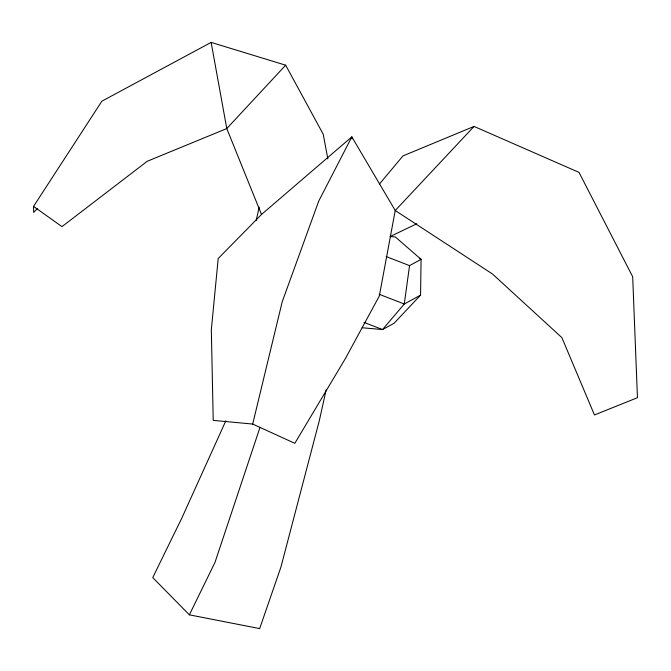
<?xml version="1.0" encoding="UTF-8"?>
<svg xmlns="http://www.w3.org/2000/svg" width="671" height="671" viewBox="0 0 671 671"><rect width="100%" height="100%" fill="white"/><g stroke="black" fill="none" stroke-linecap="round" stroke-linejoin="round"><path stroke-width="1.01" d="M362.155 327.758L382.537 329.562L394.062 323.279L420.574 295.123L421.069 259.341L395.253 236.888L390.069 236.611M419.3 258.285L421.069 259.341L409.545 265.624L404.277 304.013L382.537 329.562L364.001 322.374M326.114 389.994L319.337 420.574L280.897 567.18L259.66 628.601L189.373 614.837L152.753 577.605L182 517.702L225.867 420.751M256.179 220.499L259.191 207.23M474.036 126.425L395.236 210.518L379.3 296.07L345.523 358.322L294.812 443.321L252.69 424.055L282.189 301.866L318.733 201.074L351.839 136.867L395.236 210.518L492.514 274.02L561.87 337.622L594.456 414.963L637.45 397.702L632.686 276.754L579.014 172.388L474.036 126.425L402.986 155.898L379.459 184.03M260.004 427.368L214.955 562.474L189.373 614.837M37.257 208.639L33.684 212.413L33.55 206.391L101.883 101.178L211.139 42.399L285.67 65.188L323.229 134.25L327.851 158.918M285.67 65.188L226.773 128.564L147.268 161.258L61.967 226.647L33.55 206.391M352.099 138.914L351.839 136.867L261.497 214.477L218.201 258.503L211.331 329.713L213.219 420.381L252.69 424.055M420.574 295.123L404.277 304.013L379.107 294.25M390.547 236.351L416.834 223.737M386.135 256.548L409.545 265.624M261.497 214.477L226.773 128.564L211.139 42.399"/></g></svg>
